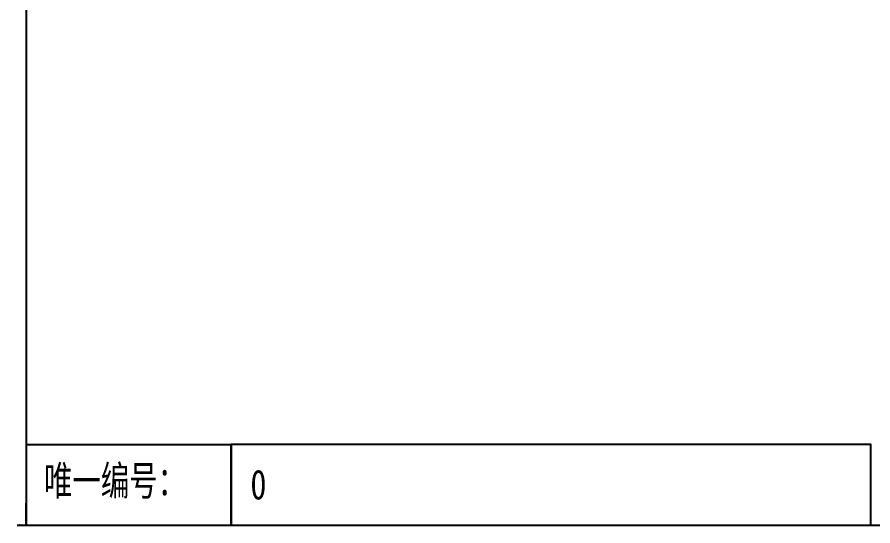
# Model space of a CAD drawing. Header units: millimetres. Extents: x -691095 to 2797013, y -349436 to 2050109.
# Drawn here: x -6170 to 569552, y -588 to 341649 of the extents above; entities that cross this region are included whole.
import ezdxf
from ezdxf.enums import TextEntityAlignment as Align

# ---------------------------------------------------------------- set-up
doc = ezdxf.new("R2010")
doc.units = ezdxf.units.MM
doc.header["$LTSCALE"] = 1000
doc.layers.add('C-XREF-SLCT', color=7, linetype='Continuous', plot=False)
for name, color, linetype in [('E-FAS-DEVC', 3, 'Continuous'), ('E-IAS-DEVC', 3, 'Continuous'), ('E-UNIV-EL', 140, 'Continuous'), ('E-UNIV-NOTE-XF', 210, 'Continuous')]:
    doc.layers.add(name, color=color, linetype=linetype)
doc.styles.add('Acs', font='Stfangso_1.ttf', dxfattribs={"width": 0.7})
doc.styles.add('TH-STYLE3', font='tssdeng.shx', dxfattribs={"width": 0.65, "bigfont": 'tssdchn.shx'})

# ---------------------------------------------------------------- blocks, each defined once
blk = doc.blocks.new('AcsAcadShareArea')
for points in [[(0, 0), (118900, 0), (118900, 85000), (0, 85000)], [(0, 0), (6893, 0), (6893, 2699), (0, 2699)], [(6893, 0), (28409, 0), (28409, 2708), (6893, 2708)], [(0, 733), (0, 733), (0, 0), (0, 0)]]:
    blk.add_lwpolyline(points, close=True)
at = {"insert": (597, 1991), "char_height": 1000, "width": 6073.9, "attachment_point": 1, "style": 'Acs'}
blk.add_mtext('唯一编号：', dxfattribs=at)
at = {"style": 'Acs', "width": 0.8}
blk.add_attdef('唯一编号', (7537, 861), '', height=1000, dxfattribs=at)
blk = doc.blocks.new('E-BFAS110')
blk.add_lwpolyline([(-1.5, -1.5), (-1.5, 1.5), (1.5, 1.5), (1.5, -1.5)], close=True)
at = {"layer": 'E-UNIV-EL'}
blk.add_lwpolyline([(0.4, 1.1), (-0.4, 0.4), (0.4, -0.4), (-0.4, -1.1)], dxfattribs=at)
blk = doc.blocks.new('E-BIAS100')
blk.add_circle((0, 0), 1.5)
at = {"layer": 'E-UNIV-EL'}
blk.add_lwpolyline([(-0.8, 0), (-0.8, -0.8), (0.8, -0.8), (0.8, 0)], dxfattribs=at)

msp = doc.modelspace()

# ---------------------------------------------------------------- linework, layer by layer
at = {"layer": 'E-UNIV-NOTE-XF'}
msp.add_line((-6169.59774, 0, 0), (44.43999, 0, 0), dxfattribs=at)

# ---------------------------------------------------------------- block references
at = {"layer": 'C-XREF-SLCT', "xscale": 20, "yscale": 20, "zscale": 20}
msp.add_blockref('AcsAcadShareArea', (0, 0), dxfattribs=at).add_auto_attribs({'唯一编号': '0'})
at = {"layer": 'E-FAS-DEVC', "xscale": 150, "yscale": 150, "zscale": 150}
for p in [(-225, 0), (0, 0), (225, 0)]:
    msp.add_blockref('E-BFAS110', p, dxfattribs=at)
at = {"layer": 'E-IAS-DEVC', "xscale": 150, "yscale": 150, "zscale": 150}
msp.add_blockref('E-BIAS100', (0, 0), dxfattribs=at)
msp.add_blockref('E-BIAS100', (0, 0), dxfattribs=at)

# ---------------------------------------------------------------- texts
at = {"layer": 'E-UNIV-NOTE-XF', "style": 'TH-STYLE3', "width": 0.7}
for s, p in [('消防金属线槽W100xH100', (-5428.01237, 301.03914, 0)), ('梁下100安装', (-4762.78484, -322.03194, 0.00001))]:
    msp.add_text(s, height=525, rotation=0.0000020894, dxfattribs=at).set_placement(p, align=Align.MIDDLE_LEFT)

doc.saveas('drawing.dxf')
